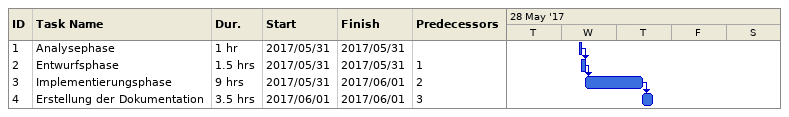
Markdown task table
| ID | Task | Duration | Start | Finish | Predecessors |
|---|---|---|---|---|---|
| 1 | Analysephase | 1h | 2017-05-31 | 2017-05-31 |  |
| 2 | Entwurfsphase | 1.5h | 2017-05-31 | 2017-05-31 | 1 |
| 3 | Implementierungsphase | 9h | 2017-05-31 | 2017-06-01 | 2 |
| 4 | Erstellung der Dokumentation | 3.5h | 2017-06-01 | 2017-06-01 | 3 |
